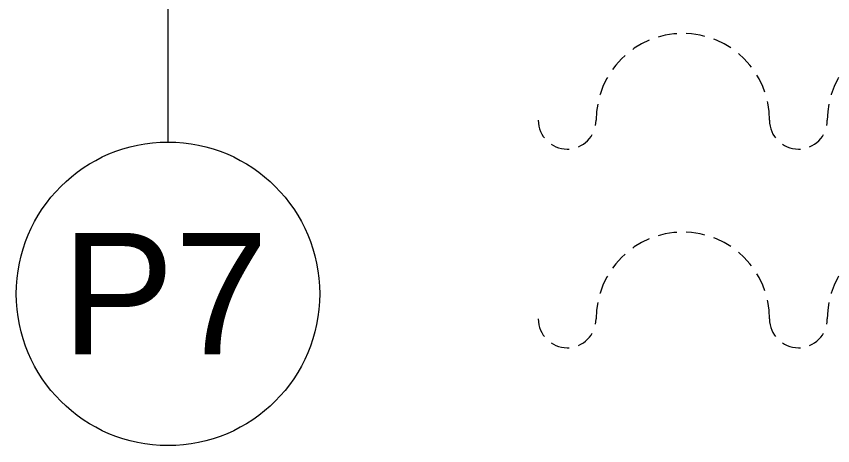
# Model space of a CAD drawing. Header units: centimetres. Extents: x 118932 to 154602, y -32682 to -23521.
# Drawn here: x 139224.2 to 139278, y -25292.4 to -25264.1 of the extents above; entities that cross this region are included whole.
import ezdxf

# ---------------------------------------------------------------- set-up
doc = ezdxf.new("R2010")
doc.units = ezdxf.units.CM
doc.header["$LTSCALE"] = 50
doc.header["$MEASUREMENT"] = 0
doc.linetypes.add('HIDDEN', pattern=[0.375, 0.25, -0.125])
for name, color, linetype, lineweight, true_color in [('GEN_02_TF_Mobilya', 7, 'Continuous', 5, 0x745e3d), ('GEN_02_TF_Pencere', 7, 'Continuous', 9, 0x6093ac), ('GEN_05_ML_Alçıpan_giydirme', 7, 'Continuous', 18, 0x7ebab5)]:
    doc.layers.add(name, color=color, linetype=linetype, lineweight=lineweight, true_color=true_color)
doc.styles.add('ARIAL', font='arial.ttf')

# ---------------------------------------------------------------- blocks, each defined once
blk = doc.blocks.new('P7_')
at = {"layer": 'GEN_02_TF_Pencere'}
blk.add_line((163386.215, -16188.826, 0), (163386.215, -16138.823, 0), dxfattribs=at)
blk.add_circle((163386.215, -16198.826, 0), 10, dxfattribs=at)
at = {"layer": 'GEN_02_TF_Pencere', "lineweight": 30, "transparency": 33554687, "style": 'ARIAL'}
blk.add_text('P7', height=8, dxfattribs=at).set_placement((163379.182, -16202.809, 0))
blk = doc.blocks.new('dograma level 0 d blok')
at = {"layer": 'GEN_05_ML_Alçıpan_giydirme', "color": 1}
blk.add_blockref('P7_', (-164132.254, 18146.73, 0), dxfattribs=at)
blk = doc.blocks.new('Drapery Nest - Drape-V397-TYPE F')
at = {"layer": 'GEN_02_TF_Mobilya', "linetype": 'HIDDEN'}
blk.add_lwpolyline([(0, 95.25, -1), (0, 133.35, 1), (0, 247.65, -1), (0, 285.75, 1), (0, 400.05, -1), (0, 438.15, 1), (0, 400.05, -1), (0, 285.75, 1), (0, 247.65, -1), (0, 133.35, 1), (0, 95.25, -1), (0, -19.05, 1)], format="xyb", close=True, dxfattribs=at)
blk = doc.blocks.new('Drapery Nest - Drape-V396-TYPE F')
at = {"layer": 'GEN_02_TF_Mobilya', "linetype": 'HIDDEN'}
blk.add_lwpolyline([(0, 95.25, -1), (0, 133.35, 1), (0, 247.65, -1), (0, 285.75, 1), (0, 400.05, -1), (0, 438.15, 1), (0, 400.05, -1), (0, 285.75, 1), (0, 247.65, -1), (0, 133.35, 1), (0, 95.25, -1), (0, -19.05, 1)], format="xyb", close=True, dxfattribs=at)
blk = doc.blocks.new('D blok level 1 tefrişler')
at = {"rotation": 90}
for name, p, xscale, yscale, zscale in [('Drapery Nest - Drape-V397-TYPE F', (-1582.487, 1769.988), 0.1000000000000028, 0.1000000000000028, 0.1000000000000028), ('Drapery Nest - Drape-V396-TYPE F', (-1582.487, 1756.903), 0.1000000000000027, 0.1000000000000027, 0.1000000000000027)]:
    blk.add_blockref(name, p, dxfattribs=dict(at, xscale=xscale, yscale=yscale, zscale=zscale))

msp = doc.modelspace()

# ---------------------------------------------------------------- block references
msp.add_blockref('dograma level 0 d blok', (139980.204, -27230.27, 0))

# ---------------------------------------------------------------- next in the draw order: block references
msp.add_blockref('D blok level 1 tefrişler', (140884.879, -27040.918, 0))

doc.saveas('drawing.dxf')
